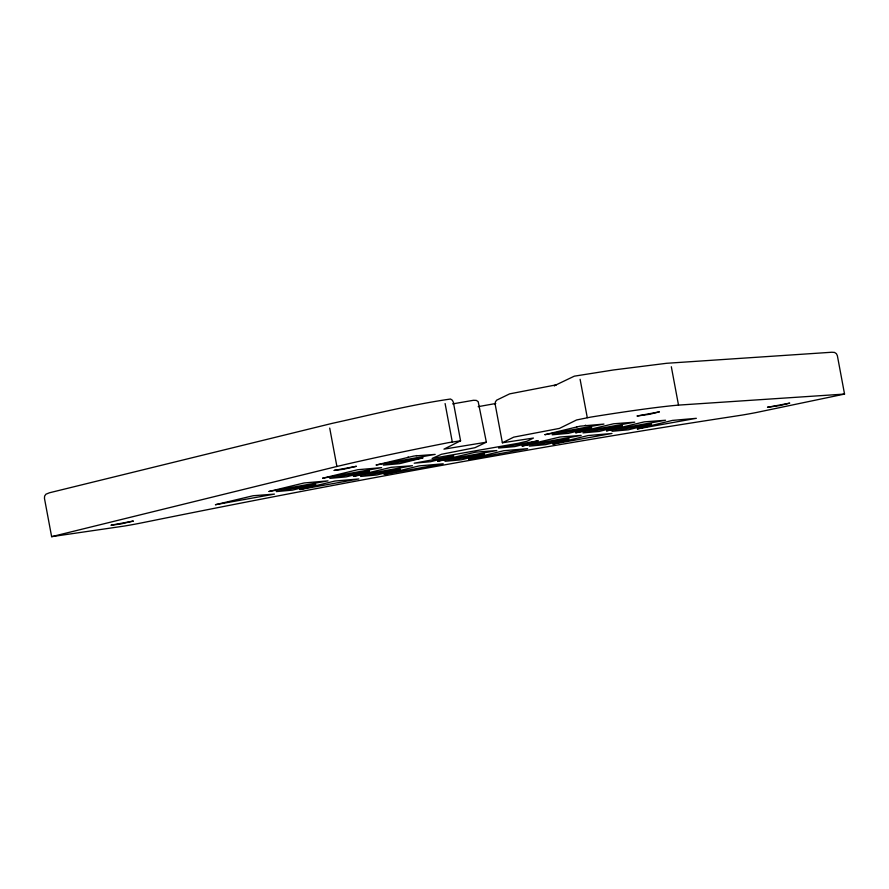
<?xml version="1.0" encoding="UTF-8"?>
<svg xmlns="http://www.w3.org/2000/svg" width="889" height="889" viewBox="0 0 889 889"><rect width="100%" height="100%" fill="white"/><g stroke="black" fill="none" stroke-linecap="round" stroke-linejoin="round"><path stroke-width="1.33" d="M495.173 404.262L495.34 402.028L496.618 400.183L509.63 393.871L556.147 384.87L554.169 385.804L574.305 376.169L613.532 369.957L666.617 363.29L831.76 352.244L834.527 352.422L836.393 353.689L837.371 355.711L844.55 394.071L755.961 412.585A27.07 1.222 -10.6 0 1 742.037 415.096L730.991 416.808A649.792 29.481 -10.6 0 0 151.141 520.965L138.328 523.543A27.07 1.222 -10.6 0 1 124.46 526.032L51.629 536.667L44.45 498.307L44.628 496.062L45.917 494.206L49.517 492.762L332.142 423.375C371.435 414.763 410.807 404.751 450.545 399.017L452.39 400.272L453.368 402.295L460.569 440.811L443.944 449.145L486.361 442.2L474.97 447.7L441.455 454.279L432.132 458.435L518.231 443.289L527.044 441.233L533.433 438.055L502.374 442.778L495.195 404.417M51.629 536.667L336.898 466.469A211.449 9.59 -10.6 0 1 448.512 442.644L460.569 440.811M452.645 403.895L473.481 400.283L476.337 400.406L478.193 401.672L486.361 442.2M478.171 406.662L495.773 403.495M407.829 457.19L408.395 457.09M416.408 455.646L416.974 455.546M576.594 426.876L577.161 426.776M585.173 425.331L585.74 425.231M844.55 394.071L678.507 405.106A211.449 9.59 -10.6 0 0 590.685 417.108L576.594 419.964L559.459 428.398L513.742 437.132L502.374 442.778M671.328 366.746L678.507 405.106M580.106 379.292L587.285 417.663M445.1 403.55L452.279 441.911M329.719 428.109L336.898 466.469M111.181 525.177L120.582 524.021L133.394 521.043L111.181 525.177M334.208 470.414L343.61 469.259L356.422 466.292L334.208 470.414M637.213 415.985L649.537 414.285L659.416 411.851L637.213 415.985M767.529 407.273L779.853 405.573L789.743 403.139L767.529 407.273M315.662 484.372L292.492 490.128L276.235 491.595L315.662 484.372M369.235 471.137L346.077 476.893L329.819 478.36L369.235 471.137M400.039 469.214L376.88 474.97L360.623 476.437L400.039 469.214M422.82 457.891L399.661 463.658L383.403 465.114L422.82 457.891M453.623 455.979L430.454 461.735L414.196 463.191L453.623 455.979M484.416 454.057L461.258 459.813L445 461.28L484.416 454.057M538.001 440.811L514.842 446.578L498.585 448.034L538.001 440.811M568.804 438.899L545.635 444.656L529.377 446.122L568.804 438.899M591.585 427.576L568.427 433.343L552.158 434.799L591.585 427.576M622.378 425.653L599.219 431.421L582.962 432.876L622.378 425.653M651.481 424.042L628.323 429.809L612.054 431.265L651.481 424.042M215.494 504.696L274.445 494.106L253.243 495.718L215.494 504.696M269.078 491.461L328.03 480.871L304.127 482.96L269.078 491.461M299.882 489.539L358.834 478.949L334.931 481.038L299.882 489.539M322.663 478.215L381.614 467.636L357.711 469.725L322.663 478.215M353.455 476.304L412.407 465.714L391.204 467.325L353.455 476.304M376.236 464.98L435.188 454.39L413.985 456.013L376.236 464.98M384.259 474.382L443.211 463.791L419.308 465.88L384.259 474.382M437.844 461.147L496.795 450.556L475.593 452.168L437.844 461.147M468.636 459.224L527.588 448.634L503.696 450.723L468.636 459.224M522.221 445.989L581.173 435.399L559.97 437.01L522.221 445.989M545.001 434.665L603.953 424.075L580.061 426.175L545.001 434.665M553.025 444.067L611.976 433.476L588.074 435.566L553.025 444.067M575.805 432.743L634.757 422.153L613.554 423.775L575.805 432.743M606.598 430.821L665.55 420.241L644.347 421.853L606.598 430.821M637.402 428.909L696.354 418.319L672.462 420.408L637.402 428.909"/></g></svg>
